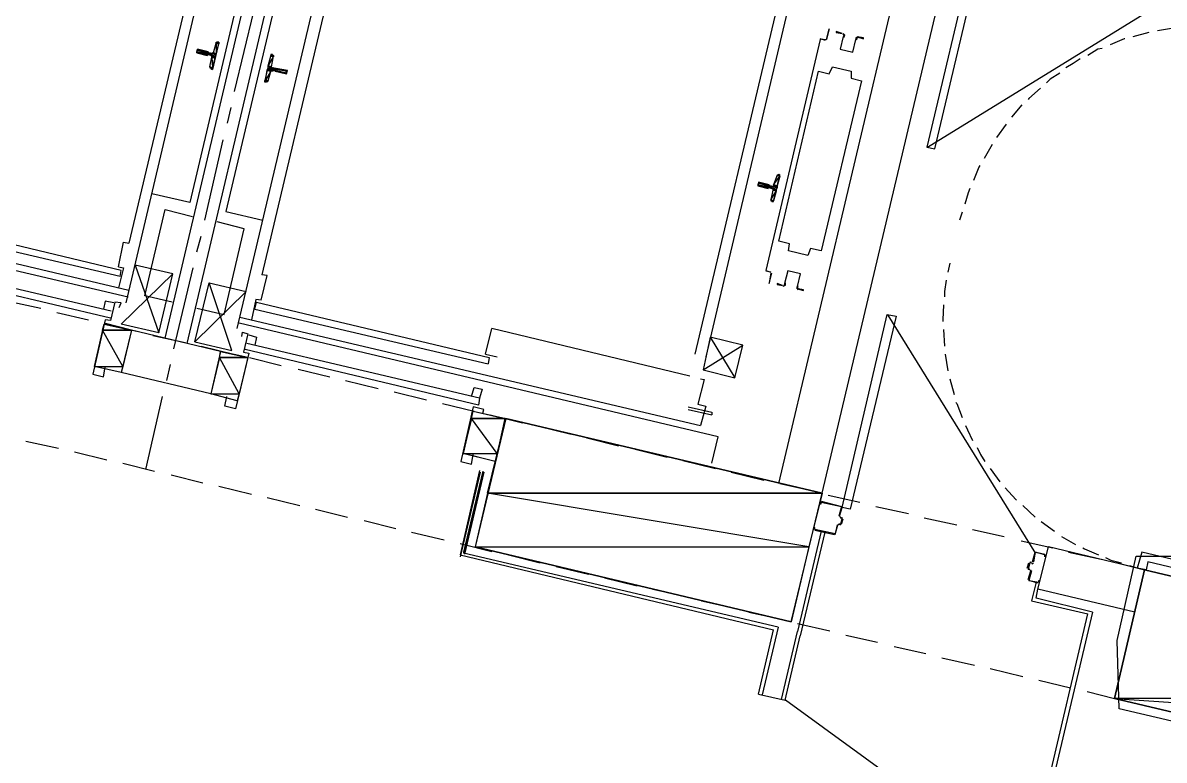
# Model space of a CAD drawing. Header units: feet. Extents: x -84 to 198, y -22 to 181.
# Drawn here: x 64.87 to 82.15, y 46.99 to 58.15 of the extents above; entities that cross this region are included whole.
import ezdxf

# ---------------------------------------------------------------- set-up
doc = ezdxf.new("R2010")
doc.units = ezdxf.units.FT
for name, color, linetype in [('A-AREA-COMUN', 252, 'CONTINUOUS'), ('A-LINEA', 7, 'CONTINUOUS'), ('A-LINEA-FINA', 9, 'CONTINUOUS'), ('A-MURO-CONCRETO', 8, 'CONTINUOUS')]:
    doc.layers.add(name, color=color, linetype=linetype)

msp = doc.modelspace()

# ---------------------------------------------------------------- linework, layer by layer
at = {"layer": 'A-AREA-COMUN'}
msp.add_lwpolyline([(90.048, 45.76), (81.472, 47.7689), (81.44, 48.8), (81.728, 50.08), (82.88, 50.08)], dxfattribs=at)
at = {"layer": 'A-LINEA'}
for p, q in [((67.0267, 53.3778), (68.9467, 61.4978)), ((67.36, 53.2978), (69.28, 61.4178)), ((66.44, 53.9111), (68.1333, 61.0978)), ((68.7333, 61.0578), (67.4, 55.4311)), ((69.28, 60.9378), (67.9467, 55.2978)), ((68.12, 53.5244), (69.8133, 60.6978)), ((67.8133, 60.4578), (66.48, 54.8178)), ((69.8267, 59.9778), (68.4933, 54.3378)), ((76.32, 51.1778), (78.24, 59.2978)), ((76.9733, 51.0311), (78.8933, 59.1378)), ((75.0533, 53.1378), (76.3067, 58.4444)), ((78.5709, 56.2715), (82.1859, 58.4922)), ((68.08, 57.1111), (68.3733, 58.3244)), ((76.4667, 58.4044), (75.2133, 53.0978)), ((82.2933, 58.0711), (82.0533, 58.0311)), ((76.9467, 57.8978), (76.9467, 57.8978)), ((81.92, 58.0044), (81.68, 57.9378)), ((67.76, 57.6978), (67.8, 57.8444)), ((67.8246, 57.8572), (67.8009, 57.8437)), ((67.6667, 57.6578), (67.6667, 57.6578)), ((67.68, 57.6978), (67.7333, 57.6844)), ((67.72, 57.6578), (67.68, 57.6711)), ((67.68, 57.6578), (67.68, 57.6578)), ((67.6933, 57.6978), (67.6933, 57.6978)), ((67.7067, 57.4844), (67.7333, 57.6311)), ((68.64, 57.4844), (68.6667, 57.6444)), ((68.6797, 57.6345), (68.6646, 57.6572)), ((67.7203, 57.4677), (67.7354, 57.445)), ((68.5867, 57.2711), (68.6267, 57.4178)), ((68.6533, 57.4311), (68.6933, 57.4311)), ((68.6933, 57.4178), (68.6933, 57.4178)), ((68.7067, 57.4178), (68.7067, 57.4178)), ((68.5621, 57.2583), (68.5858, 57.2718)), ((67.9733, 56.6311), (68.0267, 56.8711)), ((80, 56.9111), (79.84, 56.7244)), ((79.76, 56.6178), (79.6133, 56.4178)), ((67.6267, 55.1644), (67.9067, 56.3778)), ((79.5467, 56.3111), (79.4267, 56.0978)), ((76.2933, 55.8444), (76.24, 55.6978)), ((76.3179, 55.8439), (76.2942, 55.8304)), ((59.2, 55.7111), (66.4667, 54.0044)), ((66.48, 54.0978), (59.5067, 55.7511)), ((76.1733, 55.6978), (76.1733, 55.6978)), ((76.2267, 55.6711), (76.1733, 55.6844)), ((76.1733, 55.6578), (76.2133, 55.6444)), ((76.1733, 55.6444), (76.1733, 55.6444)), ((76.1867, 55.6978), (76.1867, 55.6978)), ((67.4, 55.4311), (66.8267, 55.5644)), ((76.2267, 55.6178), (76.2, 55.4711)), ((67.9467, 55.2978), (68.5067, 55.1644)), ((76.2136, 55.4677), (76.2287, 55.445)), ((66.3467, 54.3111), (62.8133, 55.1378)), ((66.36, 54.4044), (62.84, 55.2444)), ((79.0933, 55.2844), (79.0533, 55.1644)), ((66.32, 54.4578), (66.4, 54.8311)), ((66.4, 54.8311), (66.48, 54.8178)), ((67.5067, 54.6844), (67.5733, 54.9244)), ((62.6933, 54.6178), (66.2133, 53.7911)), ((62.6667, 54.5244), (66.2, 53.6844)), ((66.32, 54.4578), (66.4, 54.4444)), ((66.4, 54.4444), (66.32, 54.1378)), ((67.1467, 54.3511), (66.5733, 54.4844)), ((67.16, 53.2178), (67.4533, 54.4444)), ((78.9067, 54.5111), (78.88, 54.3778)), ((66.3467, 54.3111), (66.36, 54.4044)), ((66.9333, 53.4578), (67.1467, 54.3511)), ((68.48, 53.9511), (68.5733, 54.3244)), ((68.5733, 54.3244), (68.4933, 54.3378)), ((76.2, 54.3778), (76.12, 54.3911)), ((67.48, 53.3244), (67.6933, 54.2178)), ((67.6933, 54.2178), (68.2533, 54.0844)), ((64.6533, 53.9378), (65.1467, 53.8311)), ((68.4, 53.9644), (68.3333, 53.6578)), ((68.3867, 53.8178), (68.4133, 53.9244)), ((68.48, 53.9511), (68.4, 53.9644)), ((68.4133, 53.9244), (71.9333, 53.0844)), ((65.3867, 53.7644), (65.8667, 53.6578)), ((68.3867, 53.8178), (71.92, 52.9911)), ((65.96, 52.9511), (66.1067, 53.5911)), ((66.52, 53.4978), (66.1067, 53.6044)), ((66.12, 53.5911), (66.6, 53.4844)), ((75.4, 51.8844), (68.1467, 53.6044)), ((68.16, 53.6978), (75.1333, 52.0578)), ((80.2126, 50.1189), (77.9758, 53.724)), ((66.52, 53.4978), (66.36, 52.8578)), ((67.8667, 53.1778), (66.52, 53.4978)), ((66.84, 53.4178), (67.3333, 53.3111)), ((71.88, 53.1378), (71.9733, 53.5244)), ((74.9733, 52.8044), (71.9733, 53.5244)), ((78.8133, 53.5111), (78.8267, 53.2578)), ((67.5733, 53.2578), (68.0667, 53.1378)), ((71.7867, 52.4711), (68.2667, 53.2978)), ((75.1733, 52.8978), (75.7733, 53.2711)), ((67.8667, 53.1778), (67.72, 52.5378)), ((68.28, 53.0844), (67.8667, 53.1778)), ((71.7733, 52.3644), (68.24, 53.2044)), ((68.3067, 53.0844), (68.7867, 52.9644)), ((71.88, 53.1378), (72.0533, 53.0978)), ((71.9333, 53.0844), (71.92, 52.9911)), ((78.84, 53.1378), (78.88, 52.8844)), ((66.36, 52.8578), (65.96, 52.9511)), ((67.0533, 52.7378), (67.1067, 52.9778)), ((69.04, 52.9111), (69.52, 52.7911)), ((67.72, 52.5378), (66.36, 52.8578)), ((69.76, 52.7378), (70.2533, 52.6178)), ((75.1867, 52.7511), (75.0933, 52.3778)), ((75.1333, 52.7644), (75.1867, 52.7511)), ((78.9067, 52.7644), (78.9733, 52.5244)), ((68.12, 52.4311), (67.72, 52.5378)), ((70.4933, 52.5644), (70.9867, 52.4444)), ((71.6667, 52.4978), (71.7067, 52.6311)), ((66.7333, 51.3911), (66.9867, 52.4978)), ((71.2267, 52.3911), (71.7067, 52.2711)), ((71.5467, 51.6311), (71.6933, 52.2711)), ((71.9467, 52.2178), (72.44, 52.0978)), ((74.9467, 52.3378), (75.3067, 52.2578)), ((74.9467, 52.2978), (75.3067, 52.2178)), ((75.3067, 52.2578), (75.3067, 52.2178)), ((72.68, 52.0444), (73.1733, 51.9244)), ((73.4133, 51.8711), (73.8933, 51.7511)), ((75.3067, 51.4844), (75.4, 51.8844)), ((64.92, 51.8178), (65.4133, 51.7111)), ((74.1467, 51.6978), (74.6267, 51.5778)), ((65.6533, 51.6578), (66.1467, 51.5378)), ((74.8667, 51.5244), (75.36, 51.4044)), ((66.3867, 51.4844), (66.8667, 51.3644)), ((71.7867, 51.3778), (71.4933, 50.0978)), ((71.7867, 51.3778), (71.4933, 50.0978)), ((71.8, 51.3511), (71.4933, 50.0711)), ((71.84, 51.3644), (71.5467, 50.1378)), ((71.84, 51.3644), (71.5467, 50.1244)), ((71.8533, 51.3511), (71.56, 50.1111)), ((75.6, 51.3511), (76.0933, 51.2311)), ((67.12, 51.3111), (67.6, 51.1911)), ((76.3333, 51.1778), (76.8133, 51.0711)), ((67.84, 51.1378), (68.3333, 51.0178)), ((77.0667, 51.0044), (77.5467, 50.8978)), ((68.5733, 50.9644), (69.0667, 50.8444)), ((76.96, 50.8978), (76.96, 50.8978)), ((77.24, 50.6844), (77.28, 50.8178)), ((77.7867, 50.8311), (78.28, 50.7244)), ((80.0133, 50.8444), (80.2, 50.6711)), ((69.3067, 50.7911), (69.7867, 50.6711)), ((77.2405, 50.6824), (77.2554, 50.6583)), ((77.2533, 50.6844), (77.2533, 50.6844)), ((77.2667, 50.5644), (77.2933, 50.6444)), ((78.52, 50.6578), (79.0133, 50.5511)), ((70.04, 50.6178), (70.52, 50.4978)), ((76.96, 50.4578), (76.6, 48.9378)), ((76.96, 50.4578), (76.6, 48.9378)), ((76.8667, 50.4844), (76.8667, 50.4844)), ((76.8667, 50.4711), (77.16, 50.4044)), ((77.1733, 50.4044), (77.2133, 50.5511)), ((77.2379, 50.5639), (77.2139, 50.549)), ((77.2267, 50.5644), (77.2533, 50.5511)), ((77.2267, 50.5511), (77.2267, 50.5511)), ((77.2533, 50.5644), (77.2533, 50.5644)), ((79.2533, 50.4844), (79.7333, 50.3778)), ((80.2933, 50.6044), (80.4933, 50.4578)), ((70.76, 50.4444), (71.2533, 50.3244)), ((77.0133, 50.4444), (76.64, 48.8711)), ((77.0133, 50.4444), (76.64, 48.8711)), ((77.1733, 50.4178), (77.1733, 50.4178)), ((79.9867, 50.3111), (80.4667, 50.2044)), ((80.6, 50.3778), (80.8133, 50.2578)), ((71.4933, 50.2711), (71.9733, 50.1511)), ((76.3067, 49.0044), (71.5467, 50.1244)), ((80.2133, 50.1378), (80.3467, 50.1111)), ((80.24, 49.5778), (80.4, 50.2178)), ((81.8533, 49.8711), (80.4, 50.2178)), ((80.7067, 50.1378), (81.2, 50.0311)), ((81.8133, 50.1378), (81.7467, 49.8978)), ((84.2267, 49.5778), (81.8133, 50.1378)), ((71.4933, 50.0978), (76.24, 48.9644)), ((72.2267, 50.0978), (72.7067, 49.9778)), ((80.08, 49.8978), (80.1067, 49.9778)), ((80.12, 49.9911), (80.1467, 49.9778)), ((80.12, 49.9778), (80.12, 49.9778)), ((80.1467, 49.9911), (80.1467, 49.9911)), ((80.1487, 49.965), (80.1728, 49.9798)), ((80.3467, 50.0978), (80.3467, 50.0978)), ((81.44, 49.9778), (81.8533, 49.8711)), ((81.9067, 49.9911), (81.88, 49.8711)), ((84.1067, 49.4711), (81.9067, 49.9911)), ((72.9467, 49.9244), (73.44, 49.8044)), ((80.0933, 49.7244), (80.1333, 49.8578)), ((80.12, 49.8578), (80.12, 49.8578)), ((80.1461, 49.8465), (80.1313, 49.8706)), ((81.6267, 49.9378), (81.76, 49.8978)), ((81.88, 49.8711), (81.7467, 49.8978)), ((73.68, 49.7511), (74.1733, 49.6311)), ((80.2133, 49.6844), (80.1467, 49.4044)), ((80.2133, 49.6844), (80.1467, 49.4044)), ((80.2533, 49.6844), (80.2533, 49.6844)), ((74.4133, 49.5778), (74.8933, 49.4711)), ((81.7067, 49.2311), (80.24, 49.5778)), ((75.1467, 49.4044), (75.6267, 49.2978)), ((80.1467, 49.4044), (81, 49.2044)), ((80.1467, 49.4044), (81, 49.2044)), ((75.8667, 49.2311), (76.36, 49.1244)), ((79.72, 43.7778), (81, 49.2044)), ((81.0667, 49.2311), (79.76, 43.7111)), ((76.0133, 47.9911), (76.24, 48.9644)), ((76.3067, 49.0044), (76.0667, 47.9778)), ((76.36, 47.9111), (76.6, 48.9378)), ((76.6, 49.0578), (77.0933, 48.9511)), ((76.4133, 47.8978), (76.64, 48.8711)), ((77.3333, 48.8844), (77.8133, 48.7778)), ((78.0667, 48.7111), (78.5467, 48.6044)), ((78.7867, 48.5378), (79.28, 48.4311)), ((79.52, 48.3778), (80.0133, 48.2578)), ((80.2533, 48.2044), (80.7333, 48.0844)), ((76.0133, 47.9911), (76.4133, 47.8978)), ((78.2763, 46.552), (76.4197, 47.8968)), ((80.9867, 48.0311), (81.4, 47.9244))]:
    msp.add_line(p, q, dxfattribs=at)
for points in [[(81.4, 47.9244), (90.2133, 45.8444), (89.9867, 44.8711), (97.7733, 43.0311), (98.4533, 45.9511), (96.5067, 46.4044), (98.8933, 56.4578), (85.8933, 59.5378), (85.4267, 57.5911), (95.5067, 55.2044), (93.5867, 47.0978), (81.8533, 49.8711), (81.4, 47.9244)], [(79.2533, 59.1911), (78.56, 56.2711), (78.68, 56.2444), (79.3733, 59.1644), (79.2533, 59.1911)], [(76.9467, 57.8978), (76.12, 54.4044), (76.2, 54.3778)], [(76.9467, 57.8978), (76.9467, 57.8978), (76.12, 54.4044), (76.12, 54.4044)], [(77.0267, 57.8844), (76.9467, 57.9111), (77.04, 57.8978), (77.08, 58.0578), (77.04, 57.8978), (77.04, 57.8978)], [(77.28, 57.9911), (77.1867, 58.0178), (77.1867, 58.0044), (77.28, 57.9911)], [(77.2931, 57.9435), (77.2476, 57.7509), (77.4402, 57.7053), (77.4858, 57.8979)], [(77.2931, 57.9435), (77.2476, 57.7509), (77.4402, 57.7053), (77.4858, 57.8979)], [(77.2973, 57.9408), (77.3064, 57.9609), (77.2915, 57.9772)], [(77.3043, 57.9295), (77.3196, 57.963), (77.2947, 57.9901)], [(77.5207, 57.937), (77.4863, 57.9239), (77.4849, 57.8871)], [(77.5177, 57.924), (77.4971, 57.9161), (77.4962, 57.8941)], [(77.5067, 57.9378), (77.6, 57.9111), (77.6, 57.9244), (77.5067, 57.9378)], [(81.56, 57.9111), (81.5467, 57.9111), (81.3333, 57.8178)], [(67.6667, 57.6578), (67.5067, 57.6978), (67.52, 57.7511), (67.68, 57.7111)], [(67.8267, 57.8578), (67.84, 57.8578), (67.7467, 57.4444), (67.7333, 57.4578)], [(81.2133, 57.7644), (81.1467, 57.7511), (81, 57.6578)], [(67.7461, 57.6198), (67.7437, 57.635), (67.7313, 57.6439)], [(67.7354, 57.685), (67.7505, 57.6874), (67.7595, 57.6998)], [(68.6533, 57.6711), (68.6267, 57.6711), (68.5333, 57.2578), (68.56, 57.2578)], [(80.88, 57.6044), (80.7733, 57.5378), (80.6667, 57.4711)], [(68.6646, 57.4306), (68.6495, 57.4281), (68.6405, 57.4157)], [(68.7067, 57.4178), (68.8667, 57.3778), (68.88, 57.4311), (68.7067, 57.4578), (68.7067, 57.4578), (68.6533, 57.4711)], [(68.6539, 57.4824), (68.6563, 57.4673), (68.6687, 57.4583)], [(77.5733, 57.2711), (76.96, 54.6978), (76.8, 54.7378), (76.76, 54.6311), (76.4667, 54.6978), (76.48, 54.8044), (76.32, 54.8444), (76.92, 57.4178), (77.08, 57.3778), (77.1333, 57.4844), (77.4133, 57.4178), (77.4133, 57.3111), (77.5733, 57.2711)], [(80.5733, 57.3911), (80.4267, 57.2978), (80.3733, 57.2444)], [(80.28, 57.1644), (80.1067, 57.0044), (80.0933, 56.9911)], [(79.36, 55.9911), (79.3467, 55.9644), (79.2667, 55.7644)], [(76.2267, 55.4444), (76.24, 55.4444), (76.3333, 55.8444), (76.32, 55.8578)], [(76.1733, 55.6978), (76.0133, 55.7378), (76, 55.6844), (76.16, 55.6444)], [(76.2395, 55.6198), (76.237, 55.635), (76.2246, 55.6439)], [(76.2287, 55.6716), (76.2438, 55.6741), (76.2528, 55.6865)], [(79.2133, 55.6444), (79.1867, 55.5778), (79.1333, 55.4044)], [(67.1333, 53.9244), (66.72, 54.0178), (67.0267, 55.3244), (67.44, 55.2178)], [(67.5067, 53.8311), (67.92, 53.7378), (68.2267, 55.0311), (67.8133, 55.1378)], [(66.5733, 54.4844), (66.9333, 53.4578), (66.36, 53.5911), (67.1467, 54.3511)], [(76.2, 54.3644), (76.2, 54.3644), (76.1733, 54.2178), (76.1733, 54.2044), (76.2133, 54.3644)], [(76.6003, 54.1587), (76.6458, 54.3513), (76.4531, 54.3969), (76.4075, 54.2043)], [(76.6003, 54.1587), (76.6458, 54.3513), (76.4531, 54.3969), (76.4075, 54.2043)], [(68.2533, 54.0844), (67.48, 53.3244), (68.04, 53.1911), (67.6933, 54.2178)], [(76.3733, 54.1778), (76.2933, 54.2044), (76.2933, 54.1911), (76.3733, 54.1778)], [(76.386, 54.1653), (76.4204, 54.1783), (76.4218, 54.2151)], [(76.3889, 54.1783), (76.4096, 54.1861), (76.4104, 54.2082)], [(76.6023, 54.1727), (76.5871, 54.1392), (76.612, 54.1121)], [(76.6, 54.1244), (76.6933, 54.0978), (76.6933, 54.1111), (76.6133, 54.1244)], [(76.6094, 54.1614), (76.6003, 54.1413), (76.6152, 54.125)], [(78.8533, 54.2578), (78.8267, 54.0844), (78.8267, 54.0044)], [(66.3333, 53.8444), (66.36, 53.9111), (66.2667, 53.9244), (66.2, 53.6444), (66.12, 53.6578), (65.9333, 52.8311), (66.0933, 52.7911), (66.12, 52.9378)], [(66.2533, 53.9111), (66.12, 53.9378), (66.0933, 53.8178)], [(78.8133, 53.8844), (78.8, 53.6578), (78.8, 53.6311)], [(77.28, 50.8178), (77.96, 53.7378), (78.0933, 53.7111), (77.4, 50.7911), (77.28, 50.8178)], [(68.1867, 53.4044), (68.2, 53.4711), (68.28, 53.4444), (68.2133, 53.1644), (68.2933, 53.1511), (68.0933, 52.3111), (67.9333, 52.3511), (67.96, 52.4978)], [(68.2933, 53.4311), (68.4133, 53.3911), (68.3867, 53.2711)], [(75.28, 53.3911), (75.6533, 52.7778), (75.7733, 53.2711), (75.28, 53.3911), (75.1733, 52.8978), (75.6533, 52.7778)], [(71.7067, 52.6311), (71.8267, 52.6044), (71.7867, 52.4711), (71.7733, 52.3644)], [(75.0933, 52.3778), (75.2133, 52.3511), (75.1333, 52.0578)], [(79, 52.4044), (79.0133, 52.3911), (79.0933, 52.1778)], [(71.84, 52.2444), (71.8533, 52.2978), (71.6933, 52.3378), (71.5067, 51.5111), (71.6667, 51.4711), (71.6933, 51.6178)], [(71.6933, 52.2711), (72.1867, 52.1644), (72.0267, 51.5111), (71.5467, 51.6311)], [(76.9733, 51.0311), (72.1867, 52.1644), (71.72, 50.2178), (76.5067, 49.0844), (76.9733, 51.0311)], [(79.1467, 52.0578), (79.1733, 51.9911), (79.2533, 51.8311)], [(79.32, 51.7244), (79.3733, 51.6178), (79.44, 51.5111)], [(79.52, 51.4044), (79.6267, 51.2578), (79.6667, 51.2044)], [(79.7467, 51.1111), (79.9067, 50.9378), (79.92, 50.9244)], [(76.9467, 50.8978), (76.9467, 50.8711), (76.96, 50.8711), (76.96, 50.8978), (77.2667, 50.8311), (77.2267, 50.6844)], [(76.96, 50.9111), (77.2667, 50.8311), (77.2667, 50.8311)], [(77.2533, 50.6578), (77.28, 50.6578), (77.2533, 50.5644), (77.2267, 50.5644)], [(77.2533, 50.6711), (77.28, 50.6578), (77.28, 50.6578)], [(77.2, 50.5511), (77.1733, 50.4178), (76.8667, 50.4844), (76.8667, 50.5111), (76.8533, 50.5111), (76.8533, 50.4844)], [(80.16, 49.9911), (80.2, 50.1378), (80.2, 50.1378)], [(80.36, 50.0978), (80.3467, 50.0711), (80.3467, 50.0978), (80.2, 50.1378), (80.1733, 49.9911)], [(80.92, 50.2044), (80.9467, 50.1911), (81.16, 50.0978)], [(80.1467, 49.9778), (80.12, 49.9778), (80.0933, 49.8844), (80.12, 49.8844)], [(81.2667, 50.0578), (81.3467, 50.0178), (81.5067, 49.9778)], [(80.12, 49.8711), (80.0933, 49.8844), (80.0933, 49.8844)], [(80.1467, 49.8578), (80.1067, 49.7111), (80.2533, 49.6844), (80.2533, 49.7111), (80.2667, 49.7111), (80.2533, 49.6844)], [(80.24, 49.6711), (80.1067, 49.7111), (80.1067, 49.7111)], [(81.0667, 49.2311), (80.2133, 49.4444), (80.24, 49.5778)], [(81.0667, 49.2311), (80.2133, 49.4444), (80.24, 49.5778)]]:
    msp.add_lwpolyline(points, dxfattribs=at)
at = {"layer": 'A-LINEA-FINA'}
for p, q in [((67.68, 57.7111), (67.52, 57.7511)), ((67.68, 57.6978), (67.52, 57.7378)), ((67.68, 57.6978), (67.52, 57.7378)), ((67.84, 57.8444), (67.8, 57.8578)), ((67.84, 57.8444), (67.8, 57.8578)), ((67.84, 57.8444), (67.8133, 57.8578)), ((67.84, 57.8578), (67.8267, 57.8578)), ((67.68, 57.6711), (67.5067, 57.7111)), ((67.6667, 57.6578), (67.5067, 57.6978)), ((67.7867, 57.6311), (67.7333, 57.6578)), ((67.7867, 57.6311), (67.7333, 57.6444)), ((67.7867, 57.6178), (67.7333, 57.6311)), ((67.8, 57.6844), (67.7467, 57.6978)), ((67.8, 57.6711), (67.7467, 57.6844)), ((68.6267, 57.6711), (68.6533, 57.6711)), ((68.6267, 57.6578), (68.6667, 57.6578)), ((67.7467, 57.4578), (67.7067, 57.4711)), ((67.7467, 57.4578), (67.72, 57.4578)), ((67.7467, 57.4578), (67.72, 57.4578)), ((68.5733, 57.4444), (68.64, 57.4311)), ((68.5733, 57.4311), (68.6267, 57.4178)), ((68.5867, 57.4978), (68.64, 57.4844)), ((68.5867, 57.4978), (68.64, 57.4844)), ((68.5867, 57.4844), (68.64, 57.4711)), ((68.6933, 57.4178), (68.8667, 57.3778)), ((68.7067, 57.4578), (68.88, 57.4311)), ((68.7067, 57.4578), (68.88, 57.4178)), ((68.7067, 57.4578), (68.88, 57.4178)), ((68.7067, 57.4578), (68.8667, 57.4178)), ((68.7067, 57.4178), (68.8667, 57.3778)), ((68.5333, 57.2711), (68.5733, 57.2578)), ((68.5467, 57.2844), (68.5867, 57.2711)), ((76.3333, 55.8311), (76.2933, 55.8444)), ((76.3333, 55.8444), (76.2933, 55.8444)), ((76.3333, 55.8444), (76.3067, 55.8578)), ((76.16, 55.6578), (76, 55.6844)), ((76.1733, 55.6978), (76.0133, 55.7378)), ((76.1733, 55.6844), (76.0133, 55.7244)), ((76.1733, 55.6978), (76.0133, 55.7244)), ((76.28, 55.6311), (76.2267, 55.6444)), ((76.2933, 55.6711), (76.24, 55.6844)), ((76.24, 55.4578), (76.2, 55.4711)), ((76.28, 55.6178), (76.2267, 55.6311)), ((76.24, 55.4578), (76.2, 55.4578)), ((76.24, 55.4444), (76.2133, 55.4578)), ((76.24, 55.4444), (76.2133, 55.4578)), ((76.24, 55.4444), (76.2133, 55.4444)), ((76.24, 55.4444), (76.2133, 55.4444)), ((76.24, 55.4444), (76.2267, 55.4444))]:
    msp.add_line(p, q, dxfattribs=at)
for points in [[(67.52, 57.7378), (67.7867, 57.6444), (67.5067, 57.7111), (67.52, 57.7378), (67.52, 57.7378)], [(67.52, 57.7511), (67.68, 57.7111), (67.52, 57.7378), (67.52, 57.7511), (67.52, 57.7511)], [(67.52, 57.7378), (67.68, 57.6978), (67.68, 57.6978), (67.52, 57.7378)], [(67.68, 57.6978), (67.68, 57.6978), (67.52, 57.7378), (67.68, 57.6978)], [(67.68, 57.6978), (67.52, 57.7378), (67.68, 57.7111), (67.68, 57.6978), (67.68, 57.6978)], [(67.52, 57.7378), (67.68, 57.6978), (67.68, 57.6978), (67.52, 57.7378)], [(67.68, 57.6978), (67.68, 57.6978), (67.52, 57.7378), (67.68, 57.6978), (67.68, 57.6978)], [(67.52, 57.7378), (67.68, 57.6978), (67.68, 57.6978), (67.52, 57.7378)], [(67.68, 57.6978), (67.68, 57.6978), (67.52, 57.7378), (67.68, 57.6978)], [(67.52, 57.7378), (67.68, 57.6978), (67.68, 57.6978), (67.52, 57.7378), (67.52, 57.7378)], [(67.52, 57.7378), (67.68, 57.6978), (67.68, 57.6978), (67.52, 57.7378)], [(67.68, 57.6978), (67.68, 57.6978), (67.52, 57.7378), (67.68, 57.6978), (67.68, 57.6978)], [(67.52, 57.7378), (67.68, 57.6978), (67.68, 57.6978), (67.52, 57.7378)], [(67.68, 57.6978), (67.68, 57.6978), (67.52, 57.7378), (67.68, 57.6978), (67.68, 57.6978)], [(67.52, 57.7378), (67.68, 57.6978), (67.68, 57.6978), (67.52, 57.7378)], [(67.68, 57.6978), (67.68, 57.6978), (67.52, 57.7378), (67.68, 57.6978), (67.68, 57.6978)], [(67.8, 57.6711), (67.52, 57.7378), (67.7867, 57.6444), (67.8, 57.6711)], [(67.8, 57.8444), (67.8, 57.6844), (67.76, 57.6978), (67.8, 57.8444)], [(67.8133, 57.8578), (67.84, 57.8444), (67.8, 57.8578), (67.8133, 57.8578)], [(67.8, 57.8578), (67.84, 57.8444), (67.84, 57.8444), (67.8, 57.8578), (67.8, 57.8578)], [(67.8, 57.8578), (67.84, 57.8444), (67.8, 57.8444), (67.8, 57.8578), (67.8, 57.8578)], [(67.84, 57.8311), (67.84, 57.8311), (67.8, 57.8444), (67.84, 57.8311)], [(67.84, 57.8311), (67.8, 57.8444), (67.84, 57.8444), (67.84, 57.8311), (67.84, 57.8311)], [(67.84, 57.8311), (67.8, 57.8444), (67.8, 57.6844), (67.84, 57.8311)], [(67.84, 57.8578), (67.8267, 57.8578), (67.8133, 57.8578), (67.84, 57.8578), (67.84, 57.8578)], [(67.8133, 57.8578), (67.84, 57.8578), (67.84, 57.8578), (67.8133, 57.8578)], [(67.84, 57.8578), (67.84, 57.8578), (67.8133, 57.8578), (67.84, 57.8578), (67.84, 57.8578)], [(67.84, 57.8444), (67.84, 57.8444), (67.8133, 57.8578), (67.84, 57.8444)], [(67.84, 57.8444), (67.8133, 57.8578), (67.84, 57.8578), (67.84, 57.8444), (67.84, 57.8444)], [(67.8267, 57.8578), (67.84, 57.8578), (67.84, 57.8578), (67.8267, 57.8578)], [(67.84, 57.8578), (67.84, 57.8578), (67.8267, 57.8578), (67.84, 57.8578)], [(67.5067, 57.7111), (67.68, 57.6711), (67.68, 57.6711), (67.5067, 57.7111)], [(67.68, 57.6711), (67.68, 57.6711), (67.5067, 57.7111), (67.68, 57.6711), (67.68, 57.6711)], [(67.5067, 57.7111), (67.68, 57.6711), (67.68, 57.6711), (67.5067, 57.7111)], [(67.68, 57.6711), (67.68, 57.6711), (67.5067, 57.7111), (67.68, 57.6711), (67.68, 57.6711)], [(67.5067, 57.7111), (67.68, 57.6711), (67.5067, 57.6978), (67.5067, 57.7111), (67.5067, 57.7111)], [(67.6667, 57.6578), (67.6667, 57.6578), (67.5067, 57.6978), (67.6667, 57.6578)], [(67.6667, 57.6578), (67.5067, 57.6978), (67.68, 57.6711), (67.6667, 57.6578), (67.6667, 57.6578)], [(67.5067, 57.6978), (67.6667, 57.6578), (67.6667, 57.6578), (67.5067, 57.6978)], [(67.6667, 57.6578), (67.6667, 57.6578), (67.5067, 57.6978), (67.6667, 57.6578), (67.6667, 57.6578)], [(67.5067, 57.6978), (67.6667, 57.6578), (67.6667, 57.6578), (67.5067, 57.6978)], [(67.6667, 57.6578), (67.6667, 57.6578), (67.5067, 57.6978), (67.6667, 57.6578)], [(67.5067, 57.6978), (67.6667, 57.6578), (67.6667, 57.6578), (67.5067, 57.6978), (67.5067, 57.6978)], [(67.5067, 57.6978), (67.6667, 57.6578), (67.6667, 57.6578), (67.5067, 57.6978)], [(67.6667, 57.6578), (67.6667, 57.6578), (67.5067, 57.6978), (67.6667, 57.6578), (67.6667, 57.6578)], [(67.5067, 57.6978), (67.6667, 57.6578), (67.6667, 57.6578), (67.5067, 57.6978)], [(67.6667, 57.6578), (67.6667, 57.6578), (67.5067, 57.6978), (67.6667, 57.6578), (67.6667, 57.6578)], [(67.7333, 57.6311), (67.7467, 57.4711), (67.7067, 57.4844), (67.7333, 57.6311)], [(67.72, 57.6578), (67.7867, 57.6444), (67.7867, 57.6444), (67.72, 57.6578)], [(67.7867, 57.6444), (67.7867, 57.6444), (67.72, 57.6578), (67.7867, 57.6444), (67.7867, 57.6444)], [(67.7867, 57.6444), (67.72, 57.6578), (67.7867, 57.6311), (67.7867, 57.6444)], [(67.72, 57.6578), (67.7867, 57.6311), (67.7333, 57.6578), (67.72, 57.6578), (67.72, 57.6578)], [(67.7467, 57.6844), (67.8, 57.6711), (67.7333, 57.6844), (67.7467, 57.6844), (67.7467, 57.6844)], [(67.7333, 57.6844), (67.8, 57.6711), (67.8, 57.6711), (67.7333, 57.6844)], [(67.8, 57.6711), (67.8, 57.6711), (67.7333, 57.6844), (67.8, 57.6711), (67.8, 57.6711)], [(67.7333, 57.6844), (67.8, 57.6711), (67.8, 57.6711), (67.7333, 57.6844)], [(67.8, 57.6711), (67.8, 57.6711), (67.7333, 57.6844), (67.8, 57.6711), (67.8, 57.6711)], [(67.7333, 57.6844), (67.8, 57.6711), (67.8, 57.6711), (67.7333, 57.6844)], [(67.8, 57.6711), (67.8, 57.6711), (67.7333, 57.6844), (67.8, 57.6711), (67.8, 57.6711)], [(67.7333, 57.6578), (67.7867, 57.6311), (67.7333, 57.6444), (67.7333, 57.6578), (67.7333, 57.6578)], [(67.7333, 57.6444), (67.7867, 57.6311), (67.7867, 57.6311), (67.7333, 57.6444)], [(67.7867, 57.6311), (67.7867, 57.6311), (67.7333, 57.6444), (67.7867, 57.6311), (67.7867, 57.6311)], [(67.7333, 57.6444), (67.7867, 57.6311), (67.7867, 57.6311), (67.7333, 57.6444)], [(67.7867, 57.6311), (67.7867, 57.6311), (67.7333, 57.6444), (67.7867, 57.6311), (67.7867, 57.6311)], [(67.7333, 57.6444), (67.7867, 57.6311), (67.7867, 57.6311), (67.7333, 57.6444)], [(67.7867, 57.6311), (67.7867, 57.6311), (67.7333, 57.6444), (67.7867, 57.6311), (67.7867, 57.6311)], [(67.7333, 57.6444), (67.7867, 57.6311), (67.7333, 57.6311), (67.7333, 57.6444), (67.7333, 57.6444)], [(67.7333, 57.6311), (67.7867, 57.6178), (67.7867, 57.6178), (67.7333, 57.6311)], [(67.7867, 57.6178), (67.7867, 57.6178), (67.7333, 57.6311), (67.7867, 57.6178)], [(67.7867, 57.6178), (67.7333, 57.6311), (67.7867, 57.6311), (67.7867, 57.6178), (67.7867, 57.6178)], [(67.7867, 57.6178), (67.7333, 57.6311), (67.7467, 57.4711), (67.7867, 57.6178)], [(67.8, 57.6844), (67.76, 57.6978), (67.7467, 57.6978), (67.8, 57.6844), (67.8, 57.6844)], [(67.8, 57.6844), (67.8, 57.6844), (67.7467, 57.6978), (67.8, 57.6844)], [(67.7467, 57.6978), (67.8, 57.6844), (67.8, 57.6844), (67.7467, 57.6978)], [(67.8, 57.6844), (67.8, 57.6844), (67.7467, 57.6978), (67.8, 57.6844), (67.8, 57.6844)], [(67.8, 57.6844), (67.7467, 57.6978), (67.8, 57.6711), (67.8, 57.6844)], [(67.7467, 57.6978), (67.8, 57.6711), (67.7467, 57.6844), (67.7467, 57.6978), (67.7467, 57.6978)], [(67.7467, 57.6844), (67.8, 57.6711), (67.8, 57.6711), (67.7467, 57.6844)], [(67.8, 57.6711), (67.8, 57.6711), (67.7467, 57.6844), (67.8, 57.6711), (67.8, 57.6711)], [(67.76, 57.6978), (67.8, 57.6844), (67.8, 57.6844), (67.76, 57.6978)], [(68.6267, 57.6444), (68.6667, 57.6444), (68.5867, 57.4978), (68.6267, 57.6444)], [(68.6667, 57.6444), (68.5867, 57.4978), (68.64, 57.4844), (68.6667, 57.6444)], [(68.6533, 57.6711), (68.6267, 57.6711), (68.6533, 57.6578), (68.6533, 57.6711)], [(68.6267, 57.6711), (68.6533, 57.6578), (68.6667, 57.6578), (68.6267, 57.6711), (68.6267, 57.6711)], [(68.6533, 57.6578), (68.6267, 57.6711), (68.6267, 57.6711), (68.6533, 57.6578)], [(68.6267, 57.6711), (68.6267, 57.6711), (68.6667, 57.6578), (68.6267, 57.6711)], [(68.6267, 57.6711), (68.6667, 57.6578), (68.6267, 57.6711), (68.6267, 57.6711), (68.6267, 57.6711)], [(68.6267, 57.6578), (68.6667, 57.6578), (68.6267, 57.6711), (68.6267, 57.6578), (68.6267, 57.6578)], [(68.6667, 57.6444), (68.6267, 57.6578), (68.6667, 57.6578), (68.6667, 57.6444)], [(68.6667, 57.6578), (68.6267, 57.6578), (68.6267, 57.6578), (68.6667, 57.6578)], [(68.6267, 57.6578), (68.6267, 57.6578), (68.6667, 57.6578), (68.6267, 57.6578)], [(68.6667, 57.6578), (68.6267, 57.6578), (68.6267, 57.6578), (68.6667, 57.6578)], [(68.6267, 57.6578), (68.6267, 57.6578), (68.6667, 57.6444), (68.6267, 57.6578)], [(68.6267, 57.6578), (68.6667, 57.6444), (68.6267, 57.6578), (68.6267, 57.6578), (68.6267, 57.6578)], [(68.6267, 57.6444), (68.6667, 57.6444), (68.6267, 57.6578), (68.6267, 57.6444), (68.6267, 57.6444)], [(68.6267, 57.6444), (68.6267, 57.6444), (68.6667, 57.6444), (68.6267, 57.6444)], [(67.7467, 57.4711), (67.7067, 57.4844), (67.7067, 57.4711), (67.7467, 57.4711), (67.7467, 57.4711)], [(67.7067, 57.4844), (67.7467, 57.4711), (67.7467, 57.4711), (67.7067, 57.4844), (67.7067, 57.4844)], [(67.7467, 57.4578), (67.7467, 57.4578), (67.7067, 57.4711), (67.7467, 57.4578)], [(67.7467, 57.4578), (67.7067, 57.4711), (67.7467, 57.4711), (67.7467, 57.4578), (67.7467, 57.4578)], [(67.7067, 57.4711), (67.7467, 57.4578), (67.72, 57.4711), (67.7067, 57.4711)], [(67.7467, 57.4578), (67.72, 57.4711), (67.72, 57.4578), (67.7467, 57.4578), (67.7467, 57.4578)], [(67.72, 57.4711), (67.7467, 57.4578), (67.7467, 57.4578), (67.72, 57.4711)], [(67.7467, 57.4578), (67.7467, 57.4578), (67.72, 57.4578), (67.7467, 57.4578)], [(67.72, 57.4578), (67.7467, 57.4578), (67.7467, 57.4578), (67.72, 57.4578)], [(67.7467, 57.4578), (67.7467, 57.4578), (67.72, 57.4578), (67.7467, 57.4578)], [(67.72, 57.4578), (67.7467, 57.4578), (67.7467, 57.4578), (67.72, 57.4578), (67.72, 57.4578)], [(67.7467, 57.4578), (67.72, 57.4578), (67.7467, 57.4444), (67.7467, 57.4578)], [(67.72, 57.4578), (67.7467, 57.4444), (67.7333, 57.4578), (67.72, 57.4578), (67.72, 57.4578)], [(68.5733, 57.4311), (68.6267, 57.4178), (68.5467, 57.2844), (68.5733, 57.4311)], [(68.6267, 57.4178), (68.5467, 57.2844), (68.5867, 57.2711), (68.6267, 57.4178)], [(68.5733, 57.4444), (68.5733, 57.4444), (68.64, 57.4311), (68.5733, 57.4444)], [(68.5733, 57.4444), (68.64, 57.4311), (68.5867, 57.4444), (68.5733, 57.4444), (68.5733, 57.4444)], [(68.64, 57.4311), (68.5733, 57.4444), (68.6267, 57.4311), (68.64, 57.4311), (68.64, 57.4311)], [(68.6267, 57.4311), (68.5733, 57.4444), (68.5733, 57.4444), (68.6267, 57.4311)], [(68.5733, 57.4444), (68.5733, 57.4444), (68.6267, 57.4311), (68.5733, 57.4444), (68.5733, 57.4444)], [(68.5733, 57.4444), (68.6267, 57.4311), (68.5733, 57.4311), (68.5733, 57.4444)], [(68.6267, 57.4311), (68.5733, 57.4311), (68.6267, 57.4178), (68.6267, 57.4311)], [(68.6267, 57.4178), (68.5733, 57.4311), (68.5733, 57.4311), (68.6267, 57.4178), (68.6267, 57.4178)], [(68.64, 57.4844), (68.5867, 57.4978), (68.5867, 57.4978), (68.64, 57.4844)], [(68.5867, 57.4978), (68.5867, 57.4978), (68.64, 57.4844), (68.5867, 57.4978)], [(68.64, 57.4844), (68.5867, 57.4978), (68.5867, 57.4978), (68.64, 57.4844)], [(68.5867, 57.4978), (68.5867, 57.4978), (68.64, 57.4844), (68.5867, 57.4978), (68.5867, 57.4978)], [(68.5867, 57.4978), (68.64, 57.4844), (68.5867, 57.4844), (68.5867, 57.4978)], [(68.64, 57.4844), (68.5867, 57.4844), (68.64, 57.4711), (68.64, 57.4844), (68.64, 57.4844)], [(68.64, 57.4711), (68.5867, 57.4844), (68.6533, 57.4711), (68.64, 57.4711), (68.64, 57.4711)], [(68.6533, 57.4711), (68.5867, 57.4844), (68.5867, 57.4844), (68.6533, 57.4711)], [(68.5867, 57.4844), (68.5867, 57.4844), (68.6533, 57.4711), (68.5867, 57.4844), (68.5867, 57.4844)], [(68.6533, 57.4711), (68.5867, 57.4844), (68.5867, 57.4844), (68.6533, 57.4711)], [(68.5867, 57.4844), (68.5867, 57.4844), (68.6533, 57.4711), (68.5867, 57.4844), (68.5867, 57.4844)], [(68.6533, 57.4711), (68.5867, 57.4844), (68.5867, 57.4844), (68.6533, 57.4711)], [(68.5867, 57.4844), (68.5867, 57.4844), (68.6533, 57.4711), (68.5867, 57.4844), (68.5867, 57.4844)], [(68.6533, 57.4711), (68.5867, 57.4844), (68.5867, 57.4844), (68.6533, 57.4711)], [(68.5867, 57.4844), (68.5867, 57.4844), (68.6533, 57.4711), (68.5867, 57.4844), (68.5867, 57.4844)], [(68.5867, 57.4844), (68.8667, 57.4178), (68.5867, 57.4578), (68.5867, 57.4844)], [(68.8667, 57.4178), (68.5867, 57.4578), (68.8667, 57.3911), (68.8667, 57.4178), (68.8667, 57.4178)], [(68.6533, 57.4311), (68.5867, 57.4578), (68.5867, 57.4578), (68.6533, 57.4311)], [(68.5867, 57.4578), (68.5867, 57.4578), (68.6533, 57.4311), (68.5867, 57.4578), (68.5867, 57.4578)], [(68.5867, 57.4578), (68.6533, 57.4311), (68.5867, 57.4444), (68.5867, 57.4578)], [(68.6533, 57.4311), (68.5867, 57.4444), (68.64, 57.4311), (68.6533, 57.4311), (68.6533, 57.4311)], [(68.64, 57.4311), (68.5867, 57.4444), (68.5867, 57.4444), (68.64, 57.4311)], [(68.5867, 57.4444), (68.5867, 57.4444), (68.64, 57.4311), (68.5867, 57.4444), (68.5867, 57.4444)], [(68.64, 57.4311), (68.5867, 57.4444), (68.5867, 57.4444), (68.64, 57.4311)], [(68.5867, 57.4444), (68.5867, 57.4444), (68.64, 57.4311), (68.5867, 57.4444), (68.5867, 57.4444)], [(68.8667, 57.3911), (68.6933, 57.4311), (68.6933, 57.4311), (68.8667, 57.3911)], [(68.6933, 57.4311), (68.6933, 57.4311), (68.8667, 57.3911), (68.6933, 57.4311), (68.6933, 57.4311)], [(68.6933, 57.4311), (68.8667, 57.3911), (68.6933, 57.4178), (68.6933, 57.4311)], [(68.8667, 57.3911), (68.6933, 57.4178), (68.8667, 57.3778), (68.8667, 57.3911), (68.8667, 57.3911)], [(68.8667, 57.3778), (68.6933, 57.4178), (68.6933, 57.4178), (68.8667, 57.3778)], [(68.6933, 57.4178), (68.6933, 57.4178), (68.8667, 57.3778), (68.6933, 57.4178)], [(68.8667, 57.3778), (68.6933, 57.4178), (68.6933, 57.4178), (68.8667, 57.3778), (68.8667, 57.3778)], [(68.7067, 57.4178), (68.8667, 57.3778), (68.6933, 57.4178), (68.7067, 57.4178), (68.7067, 57.4178)], [(68.88, 57.4311), (68.7067, 57.4578), (68.88, 57.4178), (68.88, 57.4311), (68.88, 57.4311)], [(68.88, 57.4178), (68.7067, 57.4578), (68.7067, 57.4578), (68.88, 57.4178)], [(68.7067, 57.4578), (68.7067, 57.4578), (68.88, 57.4178), (68.7067, 57.4578)], [(68.88, 57.4178), (68.7067, 57.4578), (68.7067, 57.4578), (68.88, 57.4178), (68.88, 57.4178)], [(68.88, 57.4178), (68.7067, 57.4578), (68.8667, 57.4178), (68.88, 57.4178), (68.88, 57.4178)], [(68.8667, 57.4178), (68.7067, 57.4578), (68.7067, 57.4578), (68.8667, 57.4178)], [(68.7067, 57.4578), (68.7067, 57.4578), (68.8667, 57.4178), (68.7067, 57.4578)], [(68.8667, 57.4178), (68.7067, 57.4578), (68.7067, 57.4578), (68.8667, 57.4178), (68.8667, 57.4178)], [(68.8667, 57.4178), (68.7067, 57.4578), (68.7067, 57.4578), (68.8667, 57.4178)], [(68.7067, 57.4578), (68.7067, 57.4578), (68.8667, 57.4178), (68.7067, 57.4578), (68.7067, 57.4578)], [(68.8667, 57.4178), (68.7067, 57.4578), (68.7067, 57.4578), (68.8667, 57.4178)], [(68.7067, 57.4578), (68.7067, 57.4578), (68.8667, 57.4178), (68.7067, 57.4578), (68.7067, 57.4578)], [(68.8667, 57.4178), (68.7067, 57.4578), (68.7067, 57.4578), (68.8667, 57.4178)], [(68.7067, 57.4578), (68.7067, 57.4578), (68.8667, 57.4178), (68.7067, 57.4578), (68.7067, 57.4578)], [(68.7067, 57.4178), (68.7067, 57.4178), (68.8667, 57.3778), (68.7067, 57.4178)], [(68.8667, 57.3778), (68.7067, 57.4178), (68.7067, 57.4178), (68.8667, 57.3778)], [(68.7067, 57.4178), (68.7067, 57.4178), (68.8667, 57.3778), (68.7067, 57.4178)], [(68.8667, 57.3778), (68.7067, 57.4178), (68.7067, 57.4178), (68.8667, 57.3778), (68.8667, 57.3778)], [(68.8667, 57.3778), (68.7067, 57.4178), (68.7067, 57.4178), (68.8667, 57.3778)], [(68.7067, 57.4178), (68.7067, 57.4178), (68.8667, 57.3778), (68.7067, 57.4178), (68.7067, 57.4178)], [(68.8667, 57.3778), (68.7067, 57.4178), (68.7067, 57.4178), (68.8667, 57.3778)], [(68.7067, 57.4178), (68.7067, 57.4178), (68.8667, 57.3778), (68.7067, 57.4178), (68.7067, 57.4178)], [(68.5467, 57.2844), (68.5867, 57.2711), (68.5333, 57.2711), (68.5467, 57.2844)], [(68.5867, 57.2711), (68.5333, 57.2711), (68.5733, 57.2711), (68.5867, 57.2711)], [(68.5333, 57.2711), (68.5733, 57.2711), (68.5733, 57.2578), (68.5333, 57.2711), (68.5333, 57.2711)], [(68.5733, 57.2711), (68.5333, 57.2711), (68.5333, 57.2711), (68.5733, 57.2711)], [(68.5333, 57.2711), (68.5333, 57.2711), (68.5733, 57.2578), (68.5333, 57.2711)], [(68.5733, 57.2578), (68.5333, 57.2711), (68.5333, 57.2711), (68.5733, 57.2578)], [(68.5333, 57.2711), (68.5333, 57.2711), (68.5733, 57.2578), (68.5333, 57.2711)], [(68.5333, 57.2711), (68.5733, 57.2578), (68.56, 57.2578), (68.5333, 57.2711), (68.5333, 57.2711)], [(68.5733, 57.2578), (68.5333, 57.2711), (68.5333, 57.2711), (68.5733, 57.2578)], [(68.5333, 57.2711), (68.5333, 57.2711), (68.56, 57.2578), (68.5333, 57.2711)], [(68.5333, 57.2711), (68.56, 57.2578), (68.5333, 57.2711), (68.5333, 57.2711), (68.5333, 57.2711)], [(68.5333, 57.2578), (68.56, 57.2578), (68.5333, 57.2711), (68.5333, 57.2578), (68.5333, 57.2578)], [(68.5333, 57.2578), (68.5333, 57.2578), (68.56, 57.2578), (68.5333, 57.2578)], [(68.5867, 57.2711), (68.5467, 57.2844), (68.5467, 57.2844), (68.5867, 57.2711), (68.5867, 57.2711)], [(76.24, 55.6978), (76.3333, 55.8311), (76.2933, 55.8444), (76.24, 55.6978)], [(76.2933, 55.6844), (76.24, 55.6978), (76.3333, 55.8311), (76.2933, 55.6844)], [(76.2933, 55.8444), (76.3333, 55.8311), (76.3333, 55.8311), (76.2933, 55.8444)], [(76.3333, 55.8311), (76.3333, 55.8311), (76.2933, 55.8444), (76.3333, 55.8311)], [(76.3333, 55.8311), (76.2933, 55.8444), (76.3333, 55.8311), (76.3333, 55.8311), (76.3333, 55.8311)], [(76.3333, 55.8444), (76.3333, 55.8444), (76.2933, 55.8444), (76.3333, 55.8444)], [(76.3333, 55.8444), (76.2933, 55.8444), (76.3333, 55.8311), (76.3333, 55.8444), (76.3333, 55.8444)], [(76.2933, 55.8444), (76.3333, 55.8444), (76.3067, 55.8444), (76.2933, 55.8444)], [(76.3333, 55.8444), (76.3067, 55.8444), (76.3067, 55.8578), (76.3333, 55.8444), (76.3333, 55.8444)], [(76.3333, 55.8444), (76.3333, 55.8444), (76.3067, 55.8578), (76.3333, 55.8444)], [(76.3067, 55.8578), (76.3333, 55.8444), (76.3333, 55.8444), (76.3067, 55.8578)], [(76.3333, 55.8444), (76.3333, 55.8444), (76.3067, 55.8578), (76.3333, 55.8444)], [(76.3333, 55.8444), (76.3067, 55.8578), (76.32, 55.8578), (76.3333, 55.8444), (76.3333, 55.8444)], [(76.3067, 55.8578), (76.3333, 55.8444), (76.3333, 55.8444), (76.3067, 55.8578), (76.3067, 55.8578)], [(76.3067, 55.8444), (76.3333, 55.8444), (76.3333, 55.8444), (76.3067, 55.8444)], [(76, 55.6978), (76.2933, 55.6578), (76.0133, 55.7244), (76, 55.6978), (76, 55.6978)], [(76, 55.6844), (76.16, 55.6578), (76, 55.6978), (76, 55.6844), (76, 55.6844)], [(76, 55.6978), (76.16, 55.6578), (76.16, 55.6578), (76, 55.6978)], [(76.16, 55.6578), (76.16, 55.6578), (76, 55.6978), (76.16, 55.6578), (76.16, 55.6578)], [(76, 55.6978), (76.16, 55.6578), (76.16, 55.6578), (76, 55.6978)], [(76.16, 55.6578), (76.16, 55.6578), (76, 55.6978), (76.16, 55.6578), (76.16, 55.6578)], [(76.1733, 55.6578), (76.1733, 55.6578), (76, 55.6978), (76.1733, 55.6578)], [(76.1733, 55.6578), (76, 55.6978), (76.16, 55.6578), (76.1733, 55.6578), (76.1733, 55.6578)], [(76, 55.6978), (76.1733, 55.6578), (76.1733, 55.6578), (76, 55.6978)], [(76.1733, 55.6578), (76.1733, 55.6578), (76, 55.6978), (76.1733, 55.6578), (76.1733, 55.6578)], [(76, 55.6978), (76.1733, 55.6578), (76.1733, 55.6578), (76, 55.6978)], [(76.1733, 55.6578), (76.1733, 55.6578), (76, 55.6978), (76.1733, 55.6578), (76.1733, 55.6578)], [(76, 55.6978), (76.1733, 55.6578), (76.1733, 55.6578), (76, 55.6978)], [(76.1733, 55.6578), (76.1733, 55.6578), (76, 55.6978), (76.1733, 55.6578), (76.1733, 55.6578)], [(76.28, 55.6311), (76, 55.6978), (76.2933, 55.6578), (76.28, 55.6311)], [(76, 55.6844), (76.16, 55.6444), (76.16, 55.6444), (76, 55.6844)], [(76.16, 55.6444), (76.16, 55.6444), (76, 55.6844), (76.16, 55.6444), (76.16, 55.6444)], [(76.16, 55.6578), (76.16, 55.6578), (76, 55.6844), (76.16, 55.6578)], [(76.16, 55.6578), (76, 55.6844), (76.16, 55.6444), (76.16, 55.6578), (76.16, 55.6578)], [(76.0133, 55.7244), (76.1733, 55.6978), (76.0133, 55.7378), (76.0133, 55.7244)], [(76.0133, 55.7378), (76.1733, 55.6978), (76.1733, 55.6978), (76.0133, 55.7378), (76.0133, 55.7378)], [(76.0133, 55.7378), (76.1733, 55.6978), (76.1733, 55.6978), (76.0133, 55.7378)], [(76.1733, 55.6978), (76.1733, 55.6978), (76.0133, 55.7378), (76.1733, 55.6978), (76.1733, 55.6978)], [(76.0133, 55.7378), (76.1733, 55.6978), (76.1733, 55.6978), (76.0133, 55.7378)], [(76.1733, 55.6978), (76.1733, 55.6978), (76.0133, 55.7378), (76.1733, 55.6978), (76.1733, 55.6978)], [(76.0133, 55.7244), (76.1733, 55.6844), (76.1733, 55.6844), (76.0133, 55.7244)], [(76.1733, 55.6844), (76.1733, 55.6844), (76.0133, 55.7244), (76.1733, 55.6844), (76.1733, 55.6844)], [(76.0133, 55.7244), (76.1733, 55.6844), (76.1733, 55.6844), (76.0133, 55.7244)], [(76.1733, 55.6844), (76.1733, 55.6844), (76.0133, 55.7244), (76.1733, 55.6844), (76.1733, 55.6844)], [(76.0133, 55.7244), (76.1733, 55.6844), (76.1733, 55.6844), (76.0133, 55.7244)], [(76.1733, 55.6844), (76.1733, 55.6844), (76.0133, 55.7244), (76.1733, 55.6844)], [(76.0133, 55.7244), (76.1733, 55.6844), (76.1733, 55.6844), (76.0133, 55.7244), (76.0133, 55.7244)], [(76.1733, 55.6978), (76.1733, 55.6978), (76.0133, 55.7244), (76.1733, 55.6978)], [(76.1733, 55.6978), (76.0133, 55.7244), (76.1733, 55.6844), (76.1733, 55.6978), (76.1733, 55.6978)], [(76.2267, 55.6444), (76.28, 55.6311), (76.2133, 55.6444), (76.2267, 55.6444), (76.2267, 55.6444)], [(76.2133, 55.6444), (76.28, 55.6311), (76.28, 55.6311), (76.2133, 55.6444)], [(76.28, 55.6311), (76.28, 55.6311), (76.2133, 55.6444), (76.28, 55.6311), (76.28, 55.6311)], [(76.2267, 55.6711), (76.2933, 55.6711), (76.24, 55.6844), (76.2267, 55.6711), (76.2267, 55.6711)], [(76.2267, 55.6711), (76.2933, 55.6578), (76.2933, 55.6578), (76.2267, 55.6711)], [(76.2933, 55.6578), (76.2933, 55.6578), (76.2267, 55.6711), (76.2933, 55.6578), (76.2933, 55.6578)], [(76.2267, 55.6711), (76.2933, 55.6578), (76.2933, 55.6578), (76.2267, 55.6711)], [(76.2933, 55.6578), (76.2933, 55.6578), (76.2267, 55.6711), (76.2933, 55.6578), (76.2933, 55.6578)], [(76.2267, 55.6711), (76.2933, 55.6578), (76.2933, 55.6578), (76.2267, 55.6711)], [(76.2933, 55.6578), (76.2933, 55.6578), (76.2267, 55.6711), (76.2933, 55.6578), (76.2933, 55.6578)], [(76.2933, 55.6578), (76.2267, 55.6711), (76.2933, 55.6711), (76.2933, 55.6578)], [(76.2267, 55.6311), (76.28, 55.6311), (76.2267, 55.6444), (76.2267, 55.6311), (76.2267, 55.6311)], [(76.2267, 55.6444), (76.28, 55.6311), (76.28, 55.6311), (76.2267, 55.6444)], [(76.28, 55.6311), (76.28, 55.6311), (76.2267, 55.6444), (76.28, 55.6311), (76.28, 55.6311)], [(76.2267, 55.6444), (76.28, 55.6311), (76.28, 55.6311), (76.2267, 55.6444)], [(76.28, 55.6311), (76.28, 55.6311), (76.2267, 55.6444), (76.28, 55.6311), (76.28, 55.6311)], [(76.24, 55.6844), (76.2933, 55.6844), (76.24, 55.6978), (76.24, 55.6844), (76.24, 55.6844)], [(76.24, 55.6844), (76.2933, 55.6711), (76.2933, 55.6711), (76.24, 55.6844)], [(76.2933, 55.6711), (76.2933, 55.6711), (76.24, 55.6844), (76.2933, 55.6711), (76.2933, 55.6711)], [(76.24, 55.6844), (76.2933, 55.6711), (76.2933, 55.6711), (76.24, 55.6844)], [(76.2933, 55.6711), (76.2933, 55.6711), (76.24, 55.6844), (76.2933, 55.6711), (76.2933, 55.6711)], [(76.24, 55.6844), (76.2933, 55.6711), (76.2933, 55.6711), (76.24, 55.6844)], [(76.2933, 55.6711), (76.2933, 55.6711), (76.24, 55.6844), (76.2933, 55.6711)], [(76.24, 55.6844), (76.2933, 55.6711), (76.2933, 55.6711), (76.24, 55.6844), (76.24, 55.6844)], [(76.2933, 55.6711), (76.24, 55.6844), (76.2933, 55.6844), (76.2933, 55.6711)], [(76.2, 55.4711), (76.28, 55.6044), (76.2267, 55.6178), (76.2, 55.4711), (76.2, 55.4711)], [(76.24, 55.4578), (76.2, 55.4711), (76.28, 55.6044), (76.24, 55.4578)], [(76.2, 55.4578), (76.24, 55.4578), (76.2, 55.4711), (76.2, 55.4578)], [(76.2, 55.4711), (76.24, 55.4578), (76.24, 55.4578), (76.2, 55.4711), (76.2, 55.4711)], [(76.2267, 55.6178), (76.28, 55.6178), (76.2267, 55.6311), (76.2267, 55.6178)], [(76.2267, 55.6311), (76.28, 55.6178), (76.28, 55.6178), (76.2267, 55.6311)], [(76.28, 55.6178), (76.28, 55.6178), (76.2267, 55.6311), (76.28, 55.6178)], [(76.28, 55.6178), (76.2267, 55.6311), (76.28, 55.6178), (76.28, 55.6178), (76.28, 55.6178)], [(76.2267, 55.6311), (76.28, 55.6178), (76.28, 55.6178), (76.2267, 55.6311)], [(76.28, 55.6178), (76.28, 55.6178), (76.2267, 55.6311), (76.28, 55.6178), (76.28, 55.6178)], [(76.28, 55.6178), (76.2267, 55.6311), (76.28, 55.6311), (76.28, 55.6178)], [(76.28, 55.6044), (76.2267, 55.6178), (76.28, 55.6178), (76.28, 55.6044)], [(76.2133, 55.4578), (76.24, 55.4444), (76.2, 55.4578), (76.2133, 55.4578), (76.2133, 55.4578)], [(76.24, 55.4578), (76.24, 55.4578), (76.2, 55.4578), (76.24, 55.4578)], [(76.24, 55.4578), (76.2, 55.4578), (76.24, 55.4444), (76.24, 55.4578), (76.24, 55.4578)], [(76.2133, 55.4444), (76.24, 55.4444), (76.2133, 55.4578), (76.2133, 55.4444)], [(76.2133, 55.4578), (76.24, 55.4444), (76.24, 55.4444), (76.2133, 55.4578), (76.2133, 55.4578)], [(76.2267, 55.4444), (76.24, 55.4444), (76.2133, 55.4444), (76.2267, 55.4444)], [(76.2133, 55.4444), (76.24, 55.4444), (76.24, 55.4444), (76.2133, 55.4444), (76.2133, 55.4444)]]:
    msp.add_lwpolyline(points, dxfattribs=at)
at = {"layer": 'A-MURO-CONCRETO'}
for points in [[(66.1067, 53.5911), (66.52, 53.4978), (66.08, 53.4978), (66.1067, 53.5911), (66.1067, 53.5911)], [(66.08, 53.4978), (65.96, 52.9511), (66.3867, 52.9511), (66.08, 53.4978)], [(66.08, 53.4978), (66.52, 53.4978), (66.3867, 52.9511), (66.08, 53.4978), (66.08, 53.4978)], [(67.8533, 53.0844), (67.72, 52.5378), (68.1467, 52.5378), (67.8533, 53.0844)], [(67.8667, 53.1778), (68.28, 53.0844), (67.8533, 53.0844), (67.8667, 53.1778), (67.8667, 53.1778)], [(67.8533, 53.0844), (68.28, 53.0844), (68.1467, 52.5378), (67.8533, 53.0844), (67.8533, 53.0844)], [(65.96, 52.9511), (66.3867, 52.9511), (66.36, 52.8578), (65.96, 52.9511), (65.96, 52.9511)], [(67.72, 52.5378), (68.1467, 52.5378), (68.12, 52.4311), (67.72, 52.5378), (67.72, 52.5378)], [(71.6933, 52.2711), (72.1733, 52.1644), (71.6667, 52.1644), (71.6933, 52.2711), (71.6933, 52.2711)], [(71.6667, 52.1644), (71.5333, 51.6311), (72.0533, 51.6311), (71.6667, 52.1644)], [(71.6667, 52.1644), (72.1733, 52.1644), (72.0533, 51.6311), (71.6667, 52.1644), (71.6667, 52.1644)], [(72.1867, 52.1644), (76.9733, 51.0311), (71.9067, 51.0311), (72.1867, 52.1644), (72.1867, 52.1644)], [(71.5333, 51.6311), (72.0533, 51.6311), (72.0267, 51.5111), (71.5333, 51.6311), (71.5333, 51.6311)], [(71.9067, 51.0311), (71.72, 50.2178), (76.7733, 50.2178), (71.9067, 51.0311)], [(71.9067, 51.0311), (76.9733, 51.0311), (76.7733, 50.2178), (71.9067, 51.0311), (71.9067, 51.0311)], [(71.72, 50.2178), (76.7733, 50.2178), (76.5067, 49.0844), (71.72, 50.2178), (71.72, 50.2178)], [(81.8533, 49.8711), (90.08, 47.9244), (81.4, 47.9244), (81.8533, 49.8711), (81.8533, 49.8711)], [(90.08, 47.9244), (81.4, 47.9244), (93.5867, 47.0978), (90.08, 47.9244)], [(81.4, 47.9244), (93.5867, 47.0978), (84.9067, 47.0978), (81.4, 47.9244), (81.4, 47.9244)]]:
    msp.add_lwpolyline(points, dxfattribs=at)

doc.saveas('drawing.dxf')
